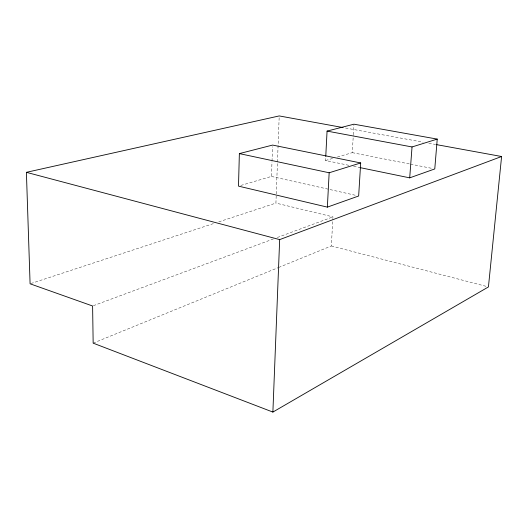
<?xml version="1.0" encoding="UTF-8"?>
<svg xmlns="http://www.w3.org/2000/svg" width="528" height="528" viewBox="0 0 528 528"><rect width="100%" height="100%" fill="white"/><g stroke="black" fill="none" stroke-linecap="round" stroke-linejoin="round"><path stroke-width="0.4" stroke-dasharray="2.64 1.98" d="M240.847 185.44L271.458 176.431L271.986 161.957M272.012 161.152L272.54 146.678M218.764 221.859L275.92 203.095L277.444 162.802M277.471 161.977L279.154 117.572M348.797 165.304L325.552 160.512L325.723 157.245M278.678 267.452L331.353 245.956L332.805 219.298M332.845 218.493L332.937 216.876L275.92 203.095M337.346 157.047L352.282 152.651L353.285 135.577M353.331 134.765L353.905 125.011M93.159 343.141L277.913 267.762M93.377 305.705L273.431 238.94M277.292 237.508L332.937 216.876M30.875 283.543L214.85 223.139M325.552 160.512L332.627 158.433M345.53 128.027L423.159 142.19M428.822 143.227L435.29 144.408M352.282 152.651L409.702 163.99M410.513 164.149L431.541 168.3M353.602 166.294L360.017 167.614M271.458 176.431L355.463 195.281M331.353 245.956L486.836 286.519"/><path stroke-width="0.79" d="M239.369 153.602L238.491 186.133L327.36 207.128L358.657 196L360.69 162.954L272.6 145.075L239.369 153.602L329.162 172.775L360.69 162.954M272.884 412.071L279.668 239.613L501.6 156.506L488.433 286.935L272.884 412.071L93.159 343.141L92.605 305.996L30.089 283.8L26.4 172.326L279.22 115.929L343.101 127.585M325.763 156.427L327.063 131.096L353.951 124.192L437.237 139.102L434.775 168.94L409.702 177.857L360.017 167.614M327.36 207.128L329.162 172.775M409.702 177.857L412.038 146.956L437.237 139.102M436.095 144.553L501.6 156.506M327.063 131.096L412.038 146.956M26.4 172.326L279.668 239.613"/></g></svg>
